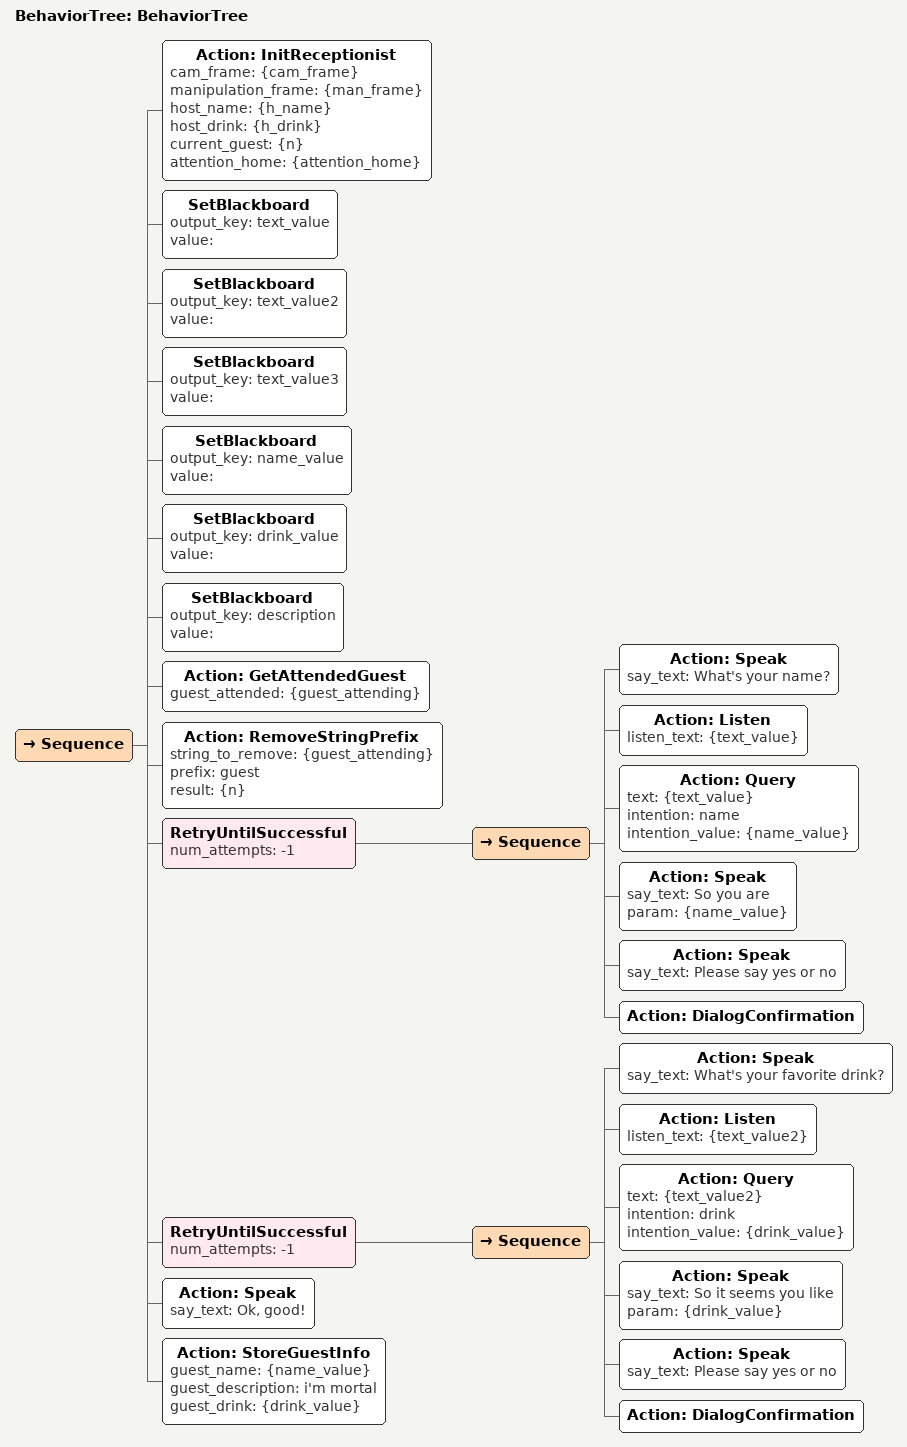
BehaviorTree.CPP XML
<root main_tree_to_execute="BehaviorTree">
    <BehaviorTree ID="BehaviorTree">
        <Sequence>
            <Action ID="InitReceptionist" cam_frame="{cam_frame}"
                                      manipulation_frame="{man_frame}"
                                      host_name="{h_name}"
                                      host_drink="{h_drink}"
                                      current_guest="{n}"
                                      attention_home="{attention_home}" />

            <!-- Reset blackboard values -->
            <SetBlackboard output_key="text_value" value=""/>
            <SetBlackboard output_key="text_value2" value=""/>
            <SetBlackboard output_key="text_value3" value=""/>
            <SetBlackboard output_key="name_value" value=""/>
            <SetBlackboard output_key="drink_value" value=""/>
            <SetBlackboard output_key="description" value=""/>

            <Action ID="GetAttendedGuest" guest_attended="{guest_attending}"/>
            <Action ID="RemoveStringPrefix" string_to_remove="{guest_attending}" prefix="guest" result="{n}"/>

            <!-- Ask name until confirmed -->
            <RetryUntilSuccessful num_attempts="-1">
                <Sequence>
                    <Action ID="Speak" say_text="What's your name?"/>
                    <Action ID="Listen" listen_text="{text_value}"/>
                    <Action ID="Query" text="{text_value}" intention="name" intention_value="{name_value}"/>
                    <Action ID="Speak" say_text="So you are" param="{name_value}"/>
                    <Action ID="Speak" say_text="Please say yes or no"/>
                    <Action ID="DialogConfirmation"/>
                </Sequence>
            </RetryUntilSuccessful>

            <!-- Ask favorite drink until confirmed -->
            <RetryUntilSuccessful num_attempts="-1">
                <Sequence>
                    <Action ID="Speak" say_text="What's your favorite drink?"/>
                    <Action ID="Listen" listen_text="{text_value2}"/>
                    <Action ID="Query" text="{text_value2}" intention="drink" intention_value="{drink_value}"/>
                    <Action ID="Speak" say_text="So it seems you like" param="{drink_value}"/>
                    <Action ID="Speak" say_text="Please say yes or no"/>
                    <Action ID="DialogConfirmation"/>
                </Sequence>
            </RetryUntilSuccessful>

            <!-- Ask description until confirmed -->
            <Action ID="Speak" say_text="Ok, good!"/>

            <Action ID="StoreGuestInfo" guest_name="{name_value}"
                                            guest_description="i'm mortal"
                                            guest_drink="{drink_value}"/>
        </Sequence>
    </BehaviorTree>
</root>
